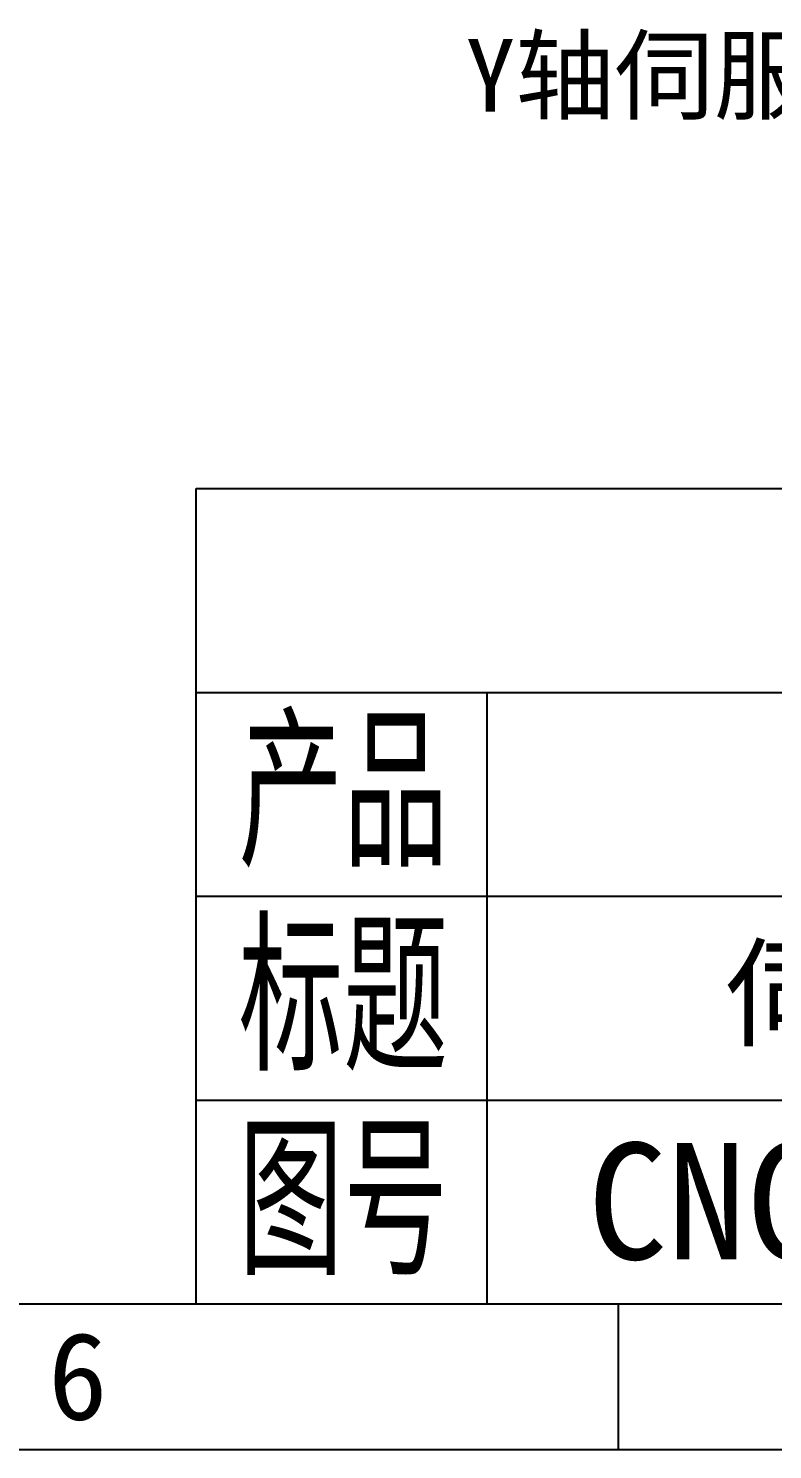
# Model space of a CAD drawing. Header units: millimetres. Extents: x 547 to 2149, y 622 to 1790.
# Drawn here: x 963.83 to 989.39, y 1102.38 to 1151.18 of the extents above; entities that cross this region are included whole.
import ezdxf

# ---------------------------------------------------------------- set-up
doc = ezdxf.new("R2010")
doc.units = ezdxf.units.MM
for name, color, linetype in [('中文标注', 3, 'Continuous'), ('仅图框使用', 7, 'Continuous'), ('英文数字标注', 3, 'Continuous')]:
    doc.layers.add(name, color=color, linetype=linetype)
doc.styles.get("Standard").update_dxf_attribs({"font": 'txt', "bigfont": 'gbcbig.shx'})
doc.styles.add('宋体', font='')
doc.styles.get('宋体').set_extended_font_data('宋体')

msp = doc.modelspace()

# ---------------------------------------------------------------- linework, layer by layer
at = {"layer": '仅图框使用'}
for p, q in [((969.59, 1135.381), (1164.715, 1135.381)), ((969.59, 1107.381), (969.59, 1135.381)), ((969.59, 1128.381), (1164.715, 1128.381)), ((979.59, 1107.381), (979.59, 1128.381)), ((969.59, 1121.381), (1164.715, 1121.381)), ((969.59, 1114.381), (1132.59, 1114.381)), ((877.715, 1107.381), (1164.715, 1107.381)), ((984.09, 1107.381), (984.09, 1102.381)), ((872.715, 1102.381), (1169.715, 1102.381))]:
    msp.add_line(p, q, dxfattribs=at)

# ---------------------------------------------------------------- texts
at = {"layer": '中文标注', "insert": (988.224, 1149.429), "char_height": 2.5, "width": 20.07281, "attachment_point": 5, "style": '宋体'}
msp.add_mtext('Y轴伺服电机', dxfattribs=at)
at = {"layer": '中文标注', "insert": (1002.09, 1117.881), "char_height": 3, "width": 45, "attachment_point": 5}
msp.add_mtext('{\\fSimSun|b0|i0|c134|p2;伺服电源接线图}', dxfattribs=at)
at = {"layer": '仅图框使用', "attachment_point": 5}
for s, insert, char_height, width in [('产品', (974.645, 1124.881), 5, 10.10919), ('标题', (974.645, 1117.881), 5, 10.10919), ('图号', (974.645, 1110.881), 5, 10.10919), ('{\\fSimSun|b0|i0|c134|p2;6}', (965.527, 1104.881), 3, 37.125)]:
    msp.add_mtext(s, dxfattribs=dict(at, insert=insert, char_height=char_height, width=width))
at = {"layer": '英文数字标注', "insert": (1002.09, 1110.881), "char_height": 4, "width": 45, "attachment_point": 5}
msp.add_mtext('{\\fSimSun|b0|i0|c134|p2;CNC10C-3A-DT12}', dxfattribs=at)

doc.saveas('drawing.dxf')
